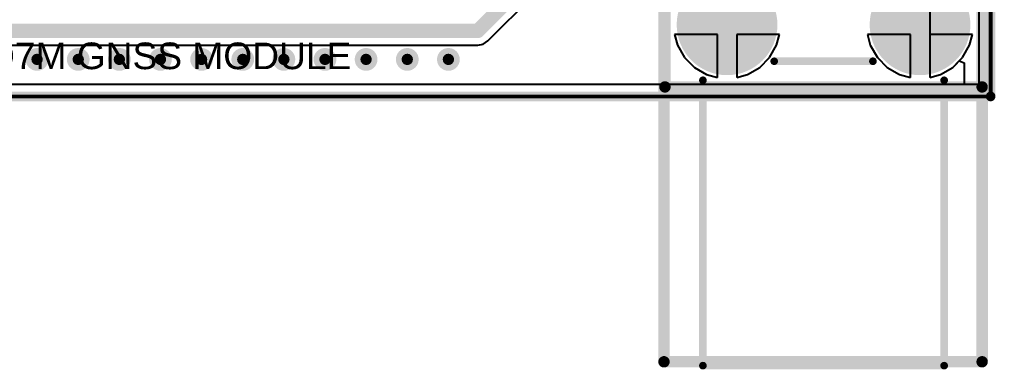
# Model space of a CAD drawing. Header units: millimetres. Extents: x -0.02 to 2.02, y -0.29 to 0.8.
# Drawn here: x 1.012 to 2.024, y -0.293 to 0.069 of the extents above; entities that cross this region are included whole.
import ezdxf

# ---------------------------------------------------------------- set-up
doc = ezdxf.new("R2010")
doc.units = ezdxf.units.MM
doc.header["$MEASUREMENT"] = 0
for name, color, linetype in [('BottomLayer', 5, 'Continuous'), ('BottomSolder', 6, 'Continuous'), ('DrillGuide', 244, 'Continuous'), ('KeepOutLayer', 6, 'Continuous'), ('Mechanical3', 76, 'Continuous'), ('Mechanical5', 56, 'Continuous'), ('MultiLayer', 9, 'Continuous'), ('PadHoleLayer', 156, 'Continuous'), ('TopLayer', 1, 'Continuous'), ('TopOverlay', 2, 'Continuous'), ('TopSolder', 216, 'Continuous'), ('ViaHoleLayer', 16, 'Continuous')]:
    doc.layers.add(name, color=color, linetype=linetype)
doc.styles.add('Arial', font='arial.ttf', dxfattribs={"height": 0.2})

# ---------------------------------------------------------------- blocks, each defined once
blk = doc.blocks.new('CONN_SMA_2')
at = {"layer": 'BottomLayer'}
h = blk.add_hatch(color=5, dxfattribs=at)
edge = h.paths.add_edge_path()
edge.add_arc((-0.1, 0.1), 0.0502, 0, 360)
h = blk.add_hatch(color=5, dxfattribs=at)
edge = h.paths.add_edge_path()
edge.add_arc((0.1, 0.1), 0.0502, 0, 360)
h = blk.add_hatch(color=5, dxfattribs=at)
edge = h.paths.add_edge_path()
edge.add_arc((0, 0), 0.0443, 0, 360)
h = blk.add_hatch(color=5, dxfattribs=at)
edge = h.paths.add_edge_path()
edge.add_arc((-0.1, -0.1), 0.0502, 0, 360)
h = blk.add_hatch(color=5, dxfattribs=at)
edge = h.paths.add_edge_path()
edge.add_arc((0.1, -0.1), 0.0502, 0, 360)
at = {"layer": 'BottomSolder'}
h = blk.add_hatch(color=6, dxfattribs=at)
edge = h.paths.add_edge_path()
edge.add_arc((-0.1, 0.1), 0.0522, 0, 360)
h = blk.add_hatch(color=6, dxfattribs=at)
edge = h.paths.add_edge_path()
edge.add_arc((0.1, 0.1), 0.0522, 0, 360)
h = blk.add_hatch(color=6, dxfattribs=at)
edge = h.paths.add_edge_path()
edge.add_arc((0, 0), 0.0463, 0, 360)
h = blk.add_hatch(color=6, dxfattribs=at)
edge = h.paths.add_edge_path()
edge.add_arc((-0.1, -0.1), 0.0522, 0, 360)
h = blk.add_hatch(color=6, dxfattribs=at)
edge = h.paths.add_edge_path()
edge.add_arc((0.1, -0.1), 0.0522, 0, 360)
at = {"layer": 'MultiLayer'}
h = blk.add_hatch(color=9, dxfattribs=at)
edge = h.paths.add_edge_path()
edge.add_arc((-0.1, 0.1), 0.0502, 0, 360)
h = blk.add_hatch(color=9, dxfattribs=at)
edge = h.paths.add_edge_path()
edge.add_arc((0.1, 0.1), 0.0502, 0, 360)
h = blk.add_hatch(color=9, dxfattribs=at)
edge = h.paths.add_edge_path()
edge.add_arc((0, 0), 0.0443, 0, 360)
h = blk.add_hatch(color=9, dxfattribs=at)
edge = h.paths.add_edge_path()
edge.add_arc((-0.1, -0.1), 0.0502, 0, 360)
h = blk.add_hatch(color=9, dxfattribs=at)
edge = h.paths.add_edge_path()
edge.add_arc((0.1, -0.1), 0.0502, 0, 360)
at = {"layer": 'PadHoleLayer'}
h = blk.add_hatch(color=156, dxfattribs=at)
edge = h.paths.add_edge_path()
edge.add_arc((-0.1, 0.1), 0.0335, 0, 360)
h = blk.add_hatch(color=156, dxfattribs=at)
edge = h.paths.add_edge_path()
edge.add_arc((0.1, 0.1), 0.0335, 0, 360)
h = blk.add_hatch(color=156, dxfattribs=at)
edge = h.paths.add_edge_path()
edge.add_arc((0, 0), 0.0295, 0, 360)
h = blk.add_hatch(color=156, dxfattribs=at)
edge = h.paths.add_edge_path()
edge.add_arc((-0.1, -0.1), 0.0335, 0, 360)
h = blk.add_hatch(color=156, dxfattribs=at)
edge = h.paths.add_edge_path()
edge.add_arc((0.1, -0.1), 0.0335, 0, 360)
at = {"layer": 'TopLayer'}
h = blk.add_hatch(color=1, dxfattribs=at)
edge = h.paths.add_edge_path()
edge.add_arc((-0.1, 0.1), 0.0502, 0, 360)
h = blk.add_hatch(color=1, dxfattribs=at)
edge = h.paths.add_edge_path()
edge.add_arc((0.1, 0.1), 0.0502, 0, 360)
h = blk.add_hatch(color=1, dxfattribs=at)
edge = h.paths.add_edge_path()
edge.add_arc((0, 0), 0.0443, 0, 360)
h = blk.add_hatch(color=1, dxfattribs=at)
edge = h.paths.add_edge_path()
edge.add_arc((-0.1, -0.1), 0.0502, 0, 360)
h = blk.add_hatch(color=1, dxfattribs=at)
edge = h.paths.add_edge_path()
edge.add_arc((0.1, -0.1), 0.0502, 0, 360)
at = {"layer": 'TopSolder'}
h = blk.add_hatch(color=216, dxfattribs=at)
edge = h.paths.add_edge_path()
edge.add_arc((-0.1, 0.1), 0.0522, 0, 360)
h = blk.add_hatch(color=216, dxfattribs=at)
edge = h.paths.add_edge_path()
edge.add_arc((0.1, 0.1), 0.0522, 0, 360)
h = blk.add_hatch(color=216, dxfattribs=at)
edge = h.paths.add_edge_path()
edge.add_arc((0, 0), 0.0463, 0, 360)
h = blk.add_hatch(color=216, dxfattribs=at)
edge = h.paths.add_edge_path()
edge.add_arc((-0.1, -0.1), 0.0522, 0, 360)
h = blk.add_hatch(color=216, dxfattribs=at)
edge = h.paths.add_edge_path()
edge.add_arc((0.1, -0.1), 0.0522, 0, 360)
at = {"layer": 'Mechanical3', "const_width": 0.0118}
for points in [[(-0.1644, 0.1654), (0.1644, 0.1654)], [(-0.1644, -0.1644), (-0.1644, 0.1654)], [(0.1644, -0.1644), (0.1644, 0.1654)], [(-0.001, 0.0472), (0, 0.0472)], [(0, -0.0472), (0, 0.0472)], [(-0.0518, -0.0003), (0.0426, -0.0003)], [(-0.1644, -0.1644), (0.1644, -0.1644)]]:
    blk.add_lwpolyline(points, dxfattribs=at)
at = {"layer": 'Mechanical3', "const_width": 0.00591}
for points in [[(-0.1673, 0.1654, 1), (-0.1614, 0.1654, 1)], [(-0.1673, 0.1654, 1), (-0.1614, 0.1654, 1)], [(0.1614, 0.1654, 1), (0.1673, 0.1654, 1)], [(0.1614, 0.1654, 1), (0.1673, 0.1654, 1)], [(-0.0039, 0.0472, 1), (0.002, 0.0472, 1)], [(-0.003, 0.0472, 1), (0.003, 0.0472, 1)], [(-0.003, 0.0472, 1), (0.003, 0.0472, 1)], [(-0.0548, -0.0003, 1), (-0.0489, -0.0003, 1)], [(0.0397, -0.0003, 1), (0.0456, -0.0003, 1)], [(-0.003, -0.0472, 1), (0.003, -0.0472, 1)], [(-0.1673, -0.1644, 1), (-0.1614, -0.1644, 1)], [(-0.1673, -0.1644, 1), (-0.1614, -0.1644, 1)], [(0.1614, -0.1644, 1), (0.1673, -0.1644, 1)], [(0.1614, -0.1644, 1), (0.1673, -0.1644, 1)]]:
    blk.add_lwpolyline(points, format="xyb", close=True, dxfattribs=at)
at = {"layer": 'Mechanical5', "const_width": 0.0118}
for points in [[(-0.1654, 0.1752), (0.1644, 0.1752)], [(-0.1654, -0.4488), (-0.1654, 0.1752)], [(0.1644, -0.4488), (0.1644, 0.1752)], [(-0.1654, -0.4488), (0.1644, -0.4488)]]:
    blk.add_lwpolyline(points, dxfattribs=at)
at = {"layer": 'Mechanical5', "const_width": 0.00591}
for points in [[(-0.1683, 0.1752, 1), (-0.1624, 0.1752, 1)], [(-0.1683, 0.1752, 1), (-0.1624, 0.1752, 1)], [(0.1614, 0.1752, 1), (0.1673, 0.1752, 1)], [(0.1614, 0.1752, 1), (0.1673, 0.1752, 1)], [(-0.1683, -0.4488, 1), (-0.1624, -0.4488, 1)], [(-0.1683, -0.4488, 1), (-0.1624, -0.4488, 1)], [(0.1614, -0.4488, 1), (0.1673, -0.4488, 1)], [(0.1614, -0.4488, 1), (0.1673, -0.4488, 1)]]:
    blk.add_lwpolyline(points, format="xyb", close=True, dxfattribs=at)
at = {"layer": 'TopOverlay', "const_width": 0.00787}
for points in [[(-0.0512, 0.1378), (0.0512, 0.1378)], [(-0.1378, -0.0512), (-0.1378, 0.0512)], [(0.1378, -0.0512), (0.1378, 0.0512)], [(-0.0512, -0.1378), (0.0512, -0.1378)], [(-0.125, -0.4528), (-0.125, -0.1575)], [(0.125, -0.4528), (0.125, -0.1575)], [(-0.125, -0.4528), (0.125, -0.4528)]]:
    blk.add_lwpolyline(points, dxfattribs=at)
at = {"layer": 'TopOverlay', "const_width": 0.00394}
for points in [[(-0.0532, 0.1378, 1), (-0.0492, 0.1378, 1)], [(0.0492, 0.1378, 1), (0.0531, 0.1378, 1)], [(-0.1398, 0.0512, 1), (-0.1358, 0.0512, 1)], [(0.1358, 0.0512, 1), (0.1398, 0.0512, 1)], [(-0.1398, -0.0512, 1), (-0.1358, -0.0512, 1)], [(0.1358, -0.0512, 1), (0.1398, -0.0512, 1)], [(-0.0531, -0.1378, 1), (-0.0492, -0.1378, 1)], [(0.0492, -0.1378, 1), (0.0532, -0.1378, 1)], [(-0.127, -0.1575, 1), (-0.123, -0.1575, 1)], [(0.123, -0.1575, 1), (0.127, -0.1575, 1)], [(-0.127, -0.4528, 1), (-0.123, -0.4528, 1)], [(-0.127, -0.4528, 1), (-0.123, -0.4528, 1)], [(0.123, -0.4528, 1), (0.127, -0.4528, 1)], [(0.123, -0.4528, 1), (0.127, -0.4528, 1)]]:
    blk.add_lwpolyline(points, format="xyb", close=True, dxfattribs=at)
at = {"layer": 'Mechanical5'}
blk.add_text('J1', height=0.03937, rotation=360, dxfattribs=at).set_placement((-0.1102, -0.0492))

msp = doc.modelspace()

# ---------------------------------------------------------------- hatches: boundary and pattern name
at = {"layer": 'BottomLayer'}
h = msp.add_hatch(color=5, dxfattribs=at)
edge = h.paths.add_edge_path()
edge.add_arc((1.0304, 0.0278), 0.0118, 0, 360)
h = msp.add_hatch(color=5, dxfattribs=at)
edge = h.paths.add_edge_path()
edge.add_arc((1.0731, 0.0278), 0.0118, 0, 360)
h = msp.add_hatch(color=5, dxfattribs=at)
edge = h.paths.add_edge_path()
edge.add_arc((1.1157, 0.0278), 0.0118, 0, 360)
h = msp.add_hatch(color=5, dxfattribs=at)
edge = h.paths.add_edge_path()
edge.add_arc((1.1583, 0.0278), 0.0118, 0, 360)
h = msp.add_hatch(color=5, dxfattribs=at)
edge = h.paths.add_edge_path()
edge.add_arc((1.2009, 0.0278), 0.0118, 0, 360)
h = msp.add_hatch(color=5, dxfattribs=at)
edge = h.paths.add_edge_path()
edge.add_arc((1.2436, 0.0278), 0.0118, 0, 360)
h = msp.add_hatch(color=5, dxfattribs=at)
edge = h.paths.add_edge_path()
edge.add_arc((1.2862, 0.0278), 0.0118, 0, 360)
h = msp.add_hatch(color=5, dxfattribs=at)
edge = h.paths.add_edge_path()
edge.add_arc((1.3288, 0.0278), 0.0118, 0, 360)
h = msp.add_hatch(color=5, dxfattribs=at)
edge = h.paths.add_edge_path()
edge.add_arc((1.3714, 0.0278), 0.0118, 0, 360)
h = msp.add_hatch(color=5, dxfattribs=at)
edge = h.paths.add_edge_path()
edge.add_arc((1.4141, 0.0278), 0.0118, 0, 360)
h = msp.add_hatch(color=5, dxfattribs=at)
edge = h.paths.add_edge_path()
edge.add_arc((1.4567, 0.0278), 0.0118, 0, 360)
at = {"layer": 'TopLayer'}
h = msp.add_hatch(color=1, dxfattribs=at)
edge = h.paths.add_edge_path()
edge.add_arc((1.0304, 0.0278), 0.0118, 0, 360)
h = msp.add_hatch(color=1, dxfattribs=at)
edge = h.paths.add_edge_path()
edge.add_arc((1.0731, 0.0278), 0.0118, 0, 360)
h = msp.add_hatch(color=1, dxfattribs=at)
edge = h.paths.add_edge_path()
edge.add_arc((1.1157, 0.0278), 0.0118, 0, 360)
h = msp.add_hatch(color=1, dxfattribs=at)
edge = h.paths.add_edge_path()
edge.add_arc((1.1583, 0.0278), 0.0118, 0, 360)
h = msp.add_hatch(color=1, dxfattribs=at)
edge = h.paths.add_edge_path()
edge.add_arc((1.2009, 0.0278), 0.0118, 0, 360)
h = msp.add_hatch(color=1, dxfattribs=at)
edge = h.paths.add_edge_path()
edge.add_arc((1.2436, 0.0278), 0.0118, 0, 360)
h = msp.add_hatch(color=1, dxfattribs=at)
edge = h.paths.add_edge_path()
edge.add_arc((1.2862, 0.0278), 0.0118, 0, 360)
h = msp.add_hatch(color=1, dxfattribs=at)
edge = h.paths.add_edge_path()
edge.add_arc((1.3288, 0.0278), 0.0118, 0, 360)
h = msp.add_hatch(color=1, dxfattribs=at)
edge = h.paths.add_edge_path()
edge.add_arc((1.3714, 0.0278), 0.0118, 0, 360)
h = msp.add_hatch(color=1, dxfattribs=at)
edge = h.paths.add_edge_path()
edge.add_arc((1.4141, 0.0278), 0.0118, 0, 360)
h = msp.add_hatch(color=1, dxfattribs=at)
edge = h.paths.add_edge_path()
edge.add_arc((1.4567, 0.0278), 0.0118, 0, 360)
at = {"layer": 'ViaHoleLayer'}
h = msp.add_hatch(color=16, dxfattribs=at)
edge = h.paths.add_edge_path()
edge.add_arc((1.0304, 0.0278), 0.00591, 0, 360)
h = msp.add_hatch(color=16, dxfattribs=at)
edge = h.paths.add_edge_path()
edge.add_arc((1.0731, 0.0278), 0.00591, 0, 360)
h = msp.add_hatch(color=16, dxfattribs=at)
edge = h.paths.add_edge_path()
edge.add_arc((1.1157, 0.0278), 0.00591, 0, 360)
h = msp.add_hatch(color=16, dxfattribs=at)
edge = h.paths.add_edge_path()
edge.add_arc((1.1583, 0.0278), 0.00591, 0, 360)
h = msp.add_hatch(color=16, dxfattribs=at)
edge = h.paths.add_edge_path()
edge.add_arc((1.2009, 0.0278), 0.00591, 0, 360)
h = msp.add_hatch(color=16, dxfattribs=at)
edge = h.paths.add_edge_path()
edge.add_arc((1.2436, 0.0278), 0.00591, 0, 360)
h = msp.add_hatch(color=16, dxfattribs=at)
edge = h.paths.add_edge_path()
edge.add_arc((1.2862, 0.0278), 0.00591, 0, 360)
h = msp.add_hatch(color=16, dxfattribs=at)
edge = h.paths.add_edge_path()
edge.add_arc((1.3288, 0.0278), 0.00591, 0, 360)
h = msp.add_hatch(color=16, dxfattribs=at)
edge = h.paths.add_edge_path()
edge.add_arc((1.3714, 0.0278), 0.00591, 0, 360)
h = msp.add_hatch(color=16, dxfattribs=at)
edge = h.paths.add_edge_path()
edge.add_arc((1.4141, 0.0278), 0.00591, 0, 360)
h = msp.add_hatch(color=16, dxfattribs=at)
edge = h.paths.add_edge_path()
edge.add_arc((1.4567, 0.0278), 0.00591, 0, 360)

# ---------------------------------------------------------------- linework, layer by layer
at = {"layer": 'BottomLayer'}
for p, q in [((1.4977, 0.0469), (1.5971, 0.1463)), ((1.9555, 0.1181), (1.9555, 0.0637)), ((1.9555, 0.0637), (1.9555, 0.0092)), ((1.7355, 0.0537), (1.691, 0.0537)), ((1.691, 0.0537), (1.694, 0.0424)), ((1.7355, 0.0092), (1.7355, 0.0537)), ((1.7999, 0.0537), (1.7555, 0.0537)), ((1.7555, 0.0537), (1.7555, 0.0092)), ((1.7969, 0.0424), (1.7999, 0.0537)), ((1.9355, 0.0537), (1.891, 0.0537)), ((1.891, 0.0537), (1.894, 0.0424)), ((1.9355, 0.0092), (1.9355, 0.0537)), ((0.7136, 0.0426), (1.4872, 0.0426)), ((1.4872, 0.0426), (1.4929, 0.0437)), ((1.4929, 0.0437), (1.4977, 0.0469)), ((1.694, 0.0424), (1.7013, 0.0298)), ((1.7896, 0.0298), (1.7969, 0.0424)), ((1.894, 0.0424), (1.9013, 0.0298)), ((1.7013, 0.0298), (1.7116, 0.0195)), ((1.7794, 0.0195), (1.7896, 0.0298)), ((1.9013, 0.0298), (1.9116, 0.0195)), ((1.9794, 0.0195), (1.9861, 0.0263)), ((1.9861, 0.0263), (1.9911, 0.0242)), ((1.9911, 0.0242), (1.9911, 0.0017)), ((1.7116, 0.0195), (1.7242, 0.0122)), ((1.7242, 0.0122), (1.7355, 0.0092)), ((1.7555, 0.0092), (1.7668, 0.0122)), ((1.7668, 0.0122), (1.7794, 0.0195)), ((1.9116, 0.0195), (1.9242, 0.0122)), ((1.9242, 0.0122), (1.9355, 0.0092)), ((1.9555, 0.0092), (1.9668, 0.0122)), ((1.9668, 0.0122), (1.9794, 0.0195)), ((1.9911, 0.0017), (0.0122, 0.0017))]:
    msp.add_line(p, q, dxfattribs=at)
at = {"layer": 'BottomLayer', "const_width": 0.015}
for points in [[(1.4872, 0.0574), (1.5866, 0.1568)], [(0.7136, 0.0574), (1.4872, 0.0574)]]:
    msp.add_lwpolyline(points, dxfattribs=at)
at = {"layer": 'BottomLayer', "const_width": 0.0075}
msp.add_lwpolyline([(1.4835, 0.0574, 1), (1.491, 0.0574, 1)], format="xyb", close=True, dxfattribs=at)
msp.add_lwpolyline([(1.4835, 0.0574, 1), (1.491, 0.0574, 1)], format="xyb", close=True, dxfattribs=at)
at = {"layer": 'DrillGuide', "const_width": 0.00394}
for points in [[(2.0187, -0.0105), (2.0187, 0.7788)], [(0, -0.0105), (2.0187, -0.0105)]]:
    msp.add_lwpolyline(points, dxfattribs=at)
at = {"layer": 'DrillGuide', "const_width": 0.00197}
msp.add_lwpolyline([(2.0177, -0.0105, 1), (2.0197, -0.0105, 1)], format="xyb", close=True, dxfattribs=at)
msp.add_lwpolyline([(2.0177, -0.0105, 1), (2.0197, -0.0105, 1)], format="xyb", close=True, dxfattribs=at)
at = {"layer": 'KeepOutLayer', "const_width": 0.01}
for points in [[(2.0187, -0.0105), (2.0187, 0.7788)], [(0, -0.0105), (2.0187, -0.0105)]]:
    msp.add_lwpolyline(points, dxfattribs=at)
at = {"layer": 'KeepOutLayer', "const_width": 0.005}
msp.add_lwpolyline([(2.0162, -0.0105, 1), (2.0212, -0.0105, 1)], format="xyb", close=True, dxfattribs=at)
msp.add_lwpolyline([(2.0162, -0.0105, 1), (2.0212, -0.0105, 1)], format="xyb", close=True, dxfattribs=at)
at = {"layer": 'TopLayer'}
for p, q in [((2.0065, 0.7666), (2.0065, 0.0017)), ((1.7355, 0.0537), (1.691, 0.0537)), ((1.691, 0.0537), (1.694, 0.0424)), ((1.7355, 0.0092), (1.7355, 0.0537)), ((1.7999, 0.0537), (1.7555, 0.0537)), ((1.7555, 0.0537), (1.7555, 0.0092)), ((1.7969, 0.0424), (1.7999, 0.0537)), ((1.9355, 0.0537), (1.891, 0.0537)), ((1.891, 0.0537), (1.894, 0.0424)), ((1.9355, 0.0092), (1.9355, 0.0537)), ((1.9999, 0.0537), (1.9555, 0.0537)), ((1.9555, 0.0537), (1.9555, 0.0092)), ((1.9969, 0.0424), (1.9999, 0.0537)), ((1.694, 0.0424), (1.7013, 0.0298)), ((1.7896, 0.0298), (1.7969, 0.0424)), ((1.894, 0.0424), (1.9013, 0.0298)), ((1.9896, 0.0298), (1.9969, 0.0424)), ((1.7013, 0.0298), (1.7116, 0.0195)), ((1.7794, 0.0195), (1.7896, 0.0298)), ((1.9013, 0.0298), (1.9116, 0.0195)), ((1.9794, 0.0195), (1.9896, 0.0298)), ((1.7116, 0.0195), (1.7242, 0.0122)), ((1.7242, 0.0122), (1.7355, 0.0092)), ((1.7555, 0.0092), (1.7668, 0.0122)), ((1.7668, 0.0122), (1.7794, 0.0195)), ((1.9116, 0.0195), (1.9242, 0.0122)), ((1.9242, 0.0122), (1.9355, 0.0092)), ((1.9555, 0.0092), (1.9668, 0.0122)), ((1.9668, 0.0122), (1.9794, 0.0195)), ((2.0065, 0.0017), (0.0122, 0.0017))]:
    msp.add_line(p, q, dxfattribs=at)

# ---------------------------------------------------------------- block references
msp.add_blockref('CONN_SMA_2', (1.8455, 0.1637))

# ---------------------------------------------------------------- texts
at = {"layer": 'TopOverlay', "style": 'Arial'}
msp.add_text('NEO7M GNSS MODULE', height=0.027559, dxfattribs=at).set_placement((0.924, 0.0177))

doc.saveas('drawing.dxf')
